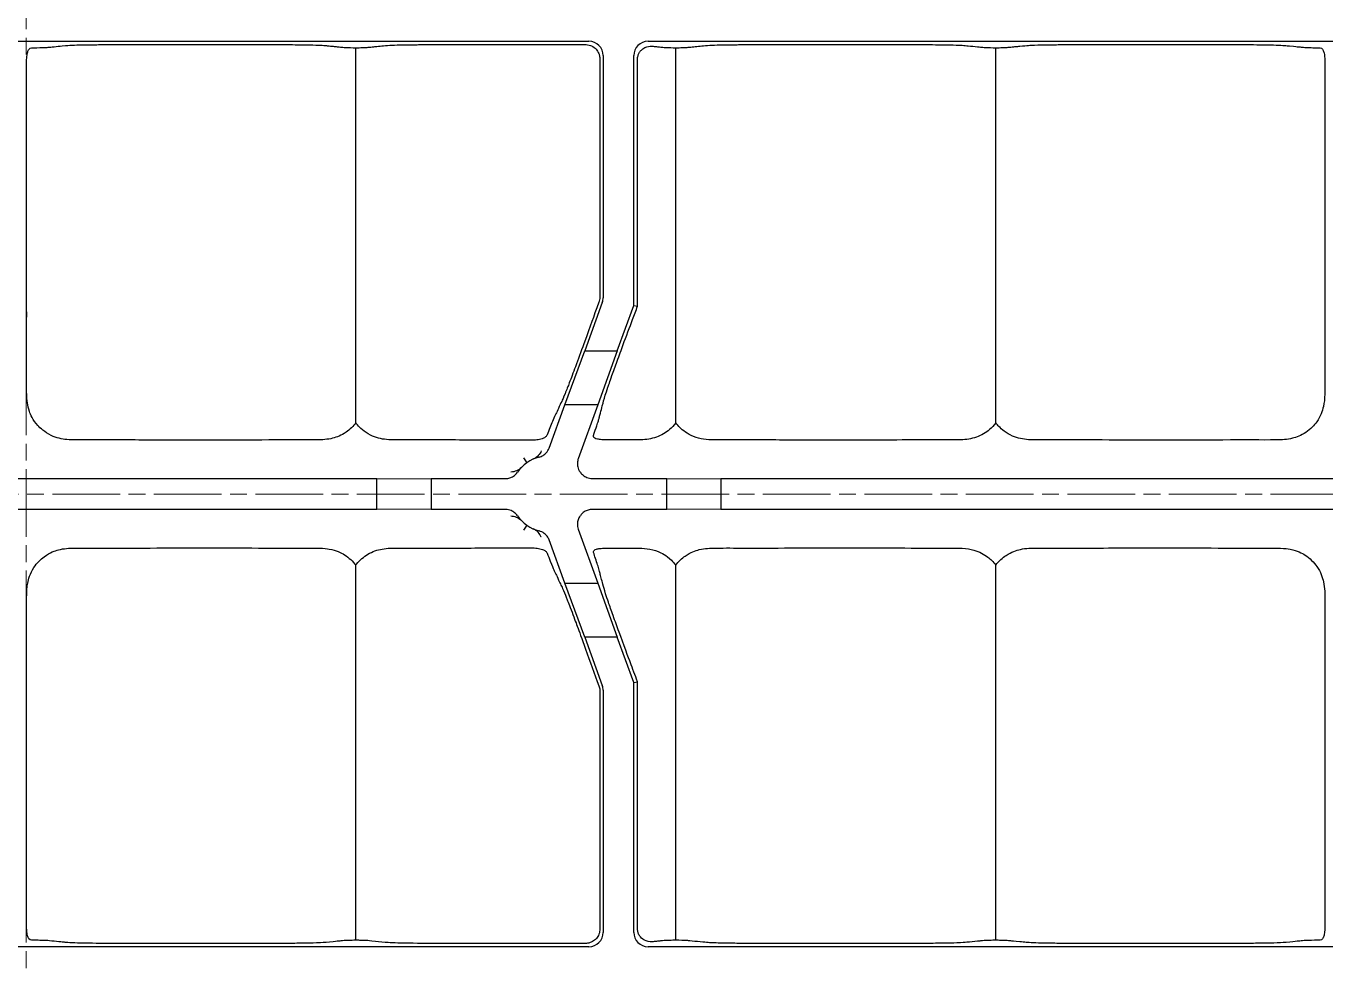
# Model space of a CAD drawing. Header units: millimetres. Extents: x 0 to 1486, y 0 to 1051.
# Drawn here: x 645.1 to 781.1, y 810.9 to 908.9 of the extents above; entities that cross this region are included whole.
import ezdxf

# ---------------------------------------------------------------- set-up
doc = ezdxf.new("R2010")
doc.units = ezdxf.units.MM
doc.header["$LTSCALE"] = 1.25
doc.linetypes.add('CHAIN', pattern=[0.3543, 0.2362, -0.0295, 0.0591, -0.0295])
doc.layers.add('Mittellinie(DIN)', color=7, linetype='CHAIN', lineweight=15, true_color=0x262659)
doc.layers.add('Sichtbare Kanten(DIN)', color=7, linetype='Continuous', lineweight=25, true_color=0x262659)

msp = doc.modelspace()

# ---------------------------------------------------------------- linework, layer by layer
at = {"layer": 'Mittellinie(DIN)', "ltscale": 23.990969}
for p, q in [((645.138, 727.893), (645.138, 991.925)), ((191.013, 859.864), (1099.263, 859.864))]:
    msp.add_line(p, q, dxfattribs=at)
at = {"layer": 'Sichtbare Kanten(DIN)'}
for p, q in [((586.238, 907.264), (704.039, 907.264)), ((710.238, 907.264), (785.039, 907.264)), ((705.538, 905.765), (705.538, 880.413)), ((708.738, 879.584), (708.738, 905.765)), ((705.448, 879.9), (703.615, 874.864)), ((707.02, 874.864), (708.738, 879.584)), ((708.738, 879.584), (709.136, 879.514)), ((701.525, 869.193), (703.615, 874.864)), ((703.615, 874.864), (707.02, 874.864)), ((707.02, 874.864), (704.982, 869.193)), ((699.88, 864.673), (701.525, 869.193)), ((704.982, 869.193), (701.525, 869.193)), ((704.982, 869.193), (702.933, 863.562)), ((697.199, 863.661), (697.564, 863.141)), ((681.858, 861.464), (608.418, 861.464)), ((681.858, 861.464), (687.529, 861.489)), ((681.858, 858.264), (681.858, 861.464)), ((687.529, 861.489), (695.331, 861.489)), ((687.529, 861.489), (687.529, 858.24)), ((704.385, 861.489), (712.187, 861.489)), ((712.187, 861.489), (717.858, 861.464)), ((712.187, 858.24), (712.187, 861.489)), ((785.039, 861.464), (717.858, 861.464)), ((717.858, 861.464), (717.858, 858.264)), ((608.418, 858.264), (681.858, 858.264)), ((687.529, 858.24), (681.858, 858.264)), ((695.331, 858.24), (687.529, 858.24)), ((712.187, 858.24), (704.385, 858.24)), ((717.858, 858.264), (712.187, 858.24)), ((717.858, 858.264), (785.039, 858.264)), ((697.564, 856.587), (697.199, 856.067)), ((702.933, 856.166), (704.982, 850.535)), ((701.525, 850.535), (699.88, 855.055)), ((703.615, 844.864), (701.525, 850.535)), ((701.525, 850.535), (704.982, 850.535)), ((704.982, 850.535), (707.02, 844.864)), ((703.615, 844.864), (705.448, 839.828)), ((707.02, 844.864), (703.615, 844.864)), ((708.738, 840.144), (707.02, 844.864)), ((705.538, 839.315), (705.538, 813.964)), ((708.738, 840.144), (709.136, 840.214)), ((708.738, 813.964), (708.738, 840.144)), ((704.039, 812.464), (586.238, 812.464)), ((785.039, 812.464), (710.238, 812.464))]:
    msp.add_line(p, q, dxfattribs=at)
for start, end in [(104.62211, 145.37789), (34.62211, 35.37789), (214.62211, 255.37789), (324.62211, 325.37789)]:
    msp.add_arc((699.858, 859.864), 4, start, end, dxfattribs=at)
for centre, major_axis, ratio, start_param, end_param in [((704.038, 905.764), (1.061, 1.061), 0.9994032, 5.4980856, 7.068285), ((710.239, 905.764), (-1.061, 1.061), 0.9994032, 5.4980856, 7.068285), ((704.038, 880.413), (1.478, -0.261), 0.9996922, 6.108705, 6.4576656), ((704.038, 839.315), (1.478, 0.261), 0.9996922, 6.108705, 6.4576656), ((704.038, 813.965), (1.061, -1.061), 0.9994032, 5.4980856, 7.068285), ((710.239, 813.965), (-1.061, -1.061), 0.9994032, 5.4980856, 7.068285)]:
    msp.add_ellipse(centre, major_axis=major_axis, ratio=ratio, start_param=start_param, end_param=end_param, dxfattribs=at)
for points, knots in [([(645.188, 905.067), (645.188, 905.157), (645.19, 905.246), (645.198, 905.454), (645.206, 905.571), (645.235, 905.86), (645.262, 906.019), (645.338, 906.271), (645.383, 906.367), (645.509, 906.519), (645.593, 906.562), (645.688, 906.567)], [0.00064742, 0.00064742, 0.00064742, 0.00064742, 0.02749775, 0.02749775, 0.06418445, 0.06418445, 0.12288092, 0.12288092, 0.17602605, 0.17602605, 0.24072433, 0.24072433, 0.24072433, 0.24072433]), ([(645.688, 906.567), (646.09, 906.587), (646.458, 906.591), (647.006, 906.606), (647.181, 906.612), (647.508, 906.634), (647.58, 906.645), (647.833, 906.67), (647.907, 906.675), (648.345, 906.719), (648.614, 906.747), (649.456, 906.828), (649.563, 906.838), (650.224, 906.866), (650.601, 906.879), (651.902, 906.903), (652.509, 906.907), (653.476, 906.913), (654.077, 906.914), (655.3, 906.914), (659.617, 906.914), (666.138, 906.914), (669.653, 906.914), (671.787, 906.914), (672.52, 906.913), (673.974, 906.901), (674.458, 906.893), (675.328, 906.874), (675.676, 906.862), (676.219, 906.836), (676.397, 906.821), (676.636, 906.798), (676.672, 906.794), (676.92, 906.77), (677.093, 906.753), (677.412, 906.721), (677.559, 906.707), (677.885, 906.674), (677.936, 906.671), (678.256, 906.64), (678.314, 906.627), (678.911, 906.599), (679.264, 906.595), (679.638, 906.584)], [0.0626324, 0.0626324, 0.0626324, 0.0626324, 0.4073374, 0.4073374, 0.5545317, 0.5545317, 0.7020737, 0.7020737, 0.7926787, 0.7926787, 0.9397627, 0.9397627, 1.2323013, 1.2323013, 1.3928037, 1.3928037, 1.5598557, 1.5598557, 1.8826834, 1.8826834, 2.214567, 2.214567, 2.4482275, 2.4482275, 2.5995405, 2.5995405, 2.7325961, 2.7325961, 2.9608828, 2.9608828, 3.2530665, 3.2530665, 3.3315367, 3.3315367, 3.5276015, 3.5276015, 3.6925793, 3.6925793, 3.9055659, 3.9055659, 4.3330025, 4.3330025, 4.7975721, 4.7975721, 4.7975721, 4.7975721]), ([(679.642, 867.305), (679.639, 867.526), (679.636, 867.712), (679.635, 868.11), (679.637, 868.319), (679.639, 868.711), (679.64, 868.909), (679.639, 869.373), (679.638, 869.64), (679.634, 870.565), (679.641, 871.324), (679.642, 872.709), (679.636, 873.067), (679.638, 874.059), (679.643, 874.395), (679.645, 875.415), (679.635, 875.826), (679.631, 877.02), (679.641, 877.435), (679.646, 878.76), (679.638, 879.239), (679.63, 880.764), (679.644, 881.29), (679.644, 883.107), (679.634, 883.703), (679.635, 886.655), (679.635, 888.681), (679.634, 891.91), (679.643, 895.288), (679.637, 900.543), (679.636, 902.288), (679.638, 906.584)], [0.558332, 0.558332, 0.558332, 0.558332, 0.8173257, 0.8173257, 1.0884666, 1.0884666, 1.3283956, 1.3283956, 1.6283241, 1.6283241, 2.3433881, 2.3433881, 2.8708559, 2.8708559, 3.2345515, 3.2345515, 3.7544708, 3.7544708, 4.3330223, 4.3330223, 4.9940506, 4.9940506, 6.1753114, 6.1753114, 7.1803544, 7.1803544, 9.3747774, 9.3747774, 10.6794363, 10.6794363, 11.9116629, 11.9116629, 11.9116629, 11.9116629]), ([(679.638, 906.584), (679.878, 906.591), (680.106, 906.595), (680.499, 906.606), (680.676, 906.611), (681.004, 906.633), (681.083, 906.645), (681.319, 906.668), (681.404, 906.675), (681.625, 906.697), (681.662, 906.702), (682.076, 906.742), (682.306, 906.765), (682.84, 906.817), (683.032, 906.837), (683.741, 906.866), (684.121, 906.879), (685.411, 906.903), (686.016, 906.907), (686.993, 906.913), (687.596, 906.914), (688.468, 906.914), (688.772, 906.914), (692.576, 906.914), (695.088, 906.914), (698.762, 906.914), (699.924, 906.914), (702.414, 906.914), (703.103, 906.914), (703.688, 906.914)], [0.03982383, 0.03982383, 0.03982383, 0.03982383, 0.17517507, 0.17517507, 0.2744155, 0.2744155, 0.37504095, 0.37504095, 0.44054894, 0.44054894, 0.48862337, 0.48862337, 0.55047325, 0.55047325, 0.62826064, 0.62826064, 0.66886596, 0.66886596, 0.71140368, 0.71140368, 0.79173045, 0.79173045, 0.82647101, 0.82647101, 0.89400738, 0.89400738, 0.92525992, 0.92525992, 0.96094446, 0.96094446, 0.96094446, 0.96094446]), ([(703.688, 906.914), (703.714, 906.914), (703.739, 906.913), (703.963, 906.902), (704.156, 906.853), (704.512, 906.684), (704.67, 906.566), (704.919, 906.294), (705.013, 906.146), (705.12, 905.888), (705.149, 905.788), (705.183, 905.604), (705.191, 905.522), (705.192, 905.433), (705.193, 905.426), (705.193, 905.419)], [0.25449177, 0.25449177, 0.25449177, 0.25449177, 0.26218143, 0.26218143, 0.32154962, 0.32154962, 0.38055586, 0.38055586, 0.43322175, 0.43322175, 0.46481555, 0.46481555, 0.48960841, 0.48960841, 0.49170005, 0.49170005, 0.49170005, 0.49170005]), ([(709.135, 905.368), (709.135, 905.368), (709.135, 905.368), (709.135, 905.409), (709.137, 905.45), (709.145, 905.551), (709.154, 905.609), (709.191, 905.782), (709.229, 905.885), (709.319, 906.072), (709.372, 906.153), (709.483, 906.295), (709.573, 906.392), (709.825, 906.575), (709.957, 906.636), (710.34, 906.744), (710.569, 906.755), (710.766, 906.736)], [0.97065599, 0.97065599, 0.97065599, 0.97065599, 0.97066142, 0.97066142, 1.0044326, 1.0044326, 1.05392557, 1.05392557, 1.15693666, 1.15693666, 1.27164123, 1.27164123, 1.39812883, 1.39812883, 1.5450838, 1.5450838, 1.75046258, 1.75046258, 1.75046258, 1.75046258]), ([(710.766, 906.736), (710.926, 906.72), (711.083, 906.704), (711.393, 906.673), (711.477, 906.667), (711.744, 906.64), (711.821, 906.626), (712.436, 906.599), (712.777, 906.595), (713.138, 906.584)], [0.3920367, 0.3920367, 0.3920367, 0.3920367, 0.5842157, 0.5842157, 0.7669755, 0.7669755, 1.0899755, 1.0899755, 1.4094643, 1.4094643, 1.4094643, 1.4094643]), ([(713.142, 867.305), (713.139, 867.526), (713.136, 867.712), (713.135, 868.11), (713.137, 868.319), (713.139, 868.711), (713.14, 868.909), (713.139, 869.373), (713.138, 869.64), (713.134, 870.565), (713.141, 871.324), (713.142, 872.709), (713.136, 873.067), (713.138, 874.059), (713.143, 874.395), (713.145, 875.415), (713.135, 875.826), (713.131, 877.02), (713.141, 877.435), (713.146, 878.76), (713.138, 879.239), (713.13, 880.764), (713.144, 881.29), (713.144, 883.107), (713.134, 883.703), (713.135, 886.655), (713.135, 888.681), (713.134, 891.91), (713.143, 895.288), (713.137, 900.543), (713.136, 902.288), (713.138, 906.584)], [0.558332, 0.558332, 0.558332, 0.558332, 0.8173257, 0.8173257, 1.0884666, 1.0884666, 1.3283956, 1.3283956, 1.6283241, 1.6283241, 2.3433881, 2.3433881, 2.8708559, 2.8708559, 3.2345515, 3.2345515, 3.7544708, 3.7544708, 4.3330223, 4.3330223, 4.9940506, 4.9940506, 6.1753114, 6.1753114, 7.1803544, 7.1803544, 9.3747774, 9.3747774, 10.679436, 10.679436, 11.9116639, 11.9116639, 11.9116639, 11.9116639]), ([(713.138, 906.584), (713.378, 906.591), (713.606, 906.595), (713.999, 906.606), (714.176, 906.611), (714.504, 906.633), (714.583, 906.645), (714.819, 906.668), (714.904, 906.675), (715.125, 906.697), (715.162, 906.702), (715.576, 906.742), (715.806, 906.765), (716.34, 906.817), (716.532, 906.837), (717.241, 906.866), (717.621, 906.879), (718.911, 906.903), (719.516, 906.907), (720.493, 906.913), (721.096, 906.914), (721.968, 906.914), (722.272, 906.914), (726.076, 906.914), (728.588, 906.914), (734.27, 906.914), (736.879, 906.914), (738.754, 906.914), (739.518, 906.913), (740.923, 906.901), (741.409, 906.894), (742.355, 906.874), (742.698, 906.861), (743.224, 906.835), (743.402, 906.82), (743.64, 906.797), (743.675, 906.794), (744.076, 906.755), (744.397, 906.723), (744.886, 906.674), (744.949, 906.669), (745.252, 906.64), (745.316, 906.626), (745.918, 906.599), (746.268, 906.595), (746.638, 906.584)], [0.0398238, 0.0398238, 0.0398238, 0.0398238, 0.1751751, 0.1751751, 0.2744155, 0.2744155, 0.3750409, 0.3750409, 0.4405489, 0.4405489, 0.4886234, 0.4886234, 0.5504732, 0.5504732, 0.6282606, 0.6282606, 0.668866, 0.668866, 0.7114037, 0.7114037, 0.7917305, 0.7917305, 0.8264711, 0.8264711, 0.8940075, 0.8940075, 0.9792449, 0.9792449, 1.2282408, 1.2282408, 1.4191947, 1.4191947, 1.7043575, 1.7043575, 2.0940793, 2.0940793, 2.1970379, 2.1970379, 2.6653268, 2.6653268, 2.9223731, 2.9223731, 3.4266917, 3.4266917, 3.9598664, 3.9598664, 3.9598664, 3.9598664]), ([(746.642, 867.305), (746.639, 867.526), (746.636, 867.712), (746.635, 868.11), (746.637, 868.319), (746.639, 868.711), (746.64, 868.909), (746.639, 869.373), (746.638, 869.64), (746.634, 870.565), (746.641, 871.324), (746.642, 872.709), (746.636, 873.067), (746.638, 874.059), (746.643, 874.395), (746.645, 875.415), (746.635, 875.826), (746.631, 877.02), (746.641, 877.435), (746.646, 878.76), (746.638, 879.239), (746.63, 880.764), (746.644, 881.29), (746.644, 883.107), (746.634, 883.703), (746.635, 886.655), (746.635, 888.681), (746.634, 891.91), (746.643, 895.288), (746.637, 900.543), (746.636, 902.288), (746.638, 906.584)], [0.558332, 0.558332, 0.558332, 0.558332, 0.8173257, 0.8173257, 1.0884666, 1.0884666, 1.3283956, 1.3283956, 1.6283241, 1.6283241, 2.3433881, 2.3433881, 2.8708559, 2.8708559, 3.2345515, 3.2345515, 3.7544708, 3.7544708, 4.3330223, 4.3330223, 4.9940506, 4.9940506, 6.1753114, 6.1753114, 7.1803545, 7.1803545, 9.3747774, 9.3747774, 10.6794358, 10.6794358, 11.9116644, 11.9116644, 11.9116644, 11.9116644]), ([(746.638, 906.584), (746.878, 906.591), (747.106, 906.595), (747.499, 906.606), (747.676, 906.611), (748.004, 906.633), (748.083, 906.645), (748.32, 906.669), (748.404, 906.675), (748.603, 906.695), (748.667, 906.702), (748.868, 906.722), (749.011, 906.736), (749.595, 906.794), (749.811, 906.816), (750.222, 906.844), (750.512, 906.86), (751.456, 906.886), (751.95, 906.895), (752.873, 906.906), (753.4, 906.911), (754.516, 906.914), (754.913, 906.914), (757.815, 906.914), (760.318, 906.914), (765.329, 906.914), (767.837, 906.914), (772.313, 906.914), (772.999, 906.915), (774.551, 906.9), (775.018, 906.892), (775.834, 906.873), (776.196, 906.861), (776.768, 906.833), (776.94, 906.817), (777.207, 906.791), (777.288, 906.783), (778.075, 906.707), (778.152, 906.696), (778.439, 906.669), (778.575, 906.658), (778.777, 906.635), (778.891, 906.622), (779.364, 906.602), (779.573, 906.598), (780.034, 906.587), (780.219, 906.583), (780.48, 906.572), (780.539, 906.569), (780.591, 906.567)], [0.0398237, 0.0398237, 0.0398237, 0.0398237, 0.175188, 0.175188, 0.2744243, 0.2744243, 0.3750397, 0.3750397, 0.4408675, 0.4408675, 0.4753798, 0.4753798, 0.5448398, 0.5448398, 0.7750621, 0.7750621, 0.946791, 0.946791, 1.0764591, 1.0764591, 1.1808218, 1.1808218, 1.2370619, 1.2370619, 1.5894386, 1.5894386, 1.9425613, 1.9425613, 2.2196134, 2.2196134, 2.386936, 2.386936, 2.6081769, 2.6081769, 2.8480879, 2.8480879, 2.952467, 2.952467, 3.8533478, 3.8533478, 4.5487916, 4.5487916, 5.1959345, 5.1959345, 5.6585395, 5.6585395, 6.022308, 6.022308, 6.1418604, 6.1418604, 6.1418604, 6.1418604]), ([(780.591, 906.567), (780.686, 906.562), (780.768, 906.519), (780.899, 906.356), (780.947, 906.246), (781.02, 905.971), (781.045, 905.813), (781.071, 905.538), (781.078, 905.433), (781.085, 905.241), (781.087, 905.154), (781.087, 905.067)], [0, 0, 0, 0, 0.06500886, 0.06500886, 0.12441594, 0.12441594, 0.18121744, 0.18121744, 0.21387284, 0.21387284, 0.23990703, 0.23990703, 0.23990703, 0.23990703]), ([(679.642, 867.305), (679.389, 866.972), (679.052, 866.625), (678.141, 866), (677.65, 865.811), (676.689, 865.568), (676.155, 865.531), (674.844, 865.515), (673.636, 865.537), (667.326, 865.505), (663.355, 865.48), (657.221, 865.512), (655.057, 865.534), (650.688, 865.517), (650.002, 865.507), (648.859, 865.611), (648.307, 865.726), (647.072, 866.318), (646.62, 866.75), (645.847, 867.619), (645.608, 868.17), (645.282, 869.108), (645.218, 869.708), (645.178, 870.832), (645.185, 871.542), (645.198, 878.546), (645.193, 881.312), (645.19, 885.74), (645.192, 887.406), (645.186, 894.403), (645.185, 899.735), (645.188, 905.067)], [11.3081587, 11.3081587, 11.3081587, 11.3081587, 12.9184655, 12.9184655, 14.7369691, 14.7369691, 16.9603039, 16.9603039, 19.3969671, 19.3969671, 23.5332356, 23.5332356, 25.7874241, 25.7874241, 28.0837197, 28.0837197, 30.260679, 30.260679, 32.8762806, 32.8762806, 37.8218745, 37.8218745, 46.3971234, 46.3971234, 53.8587278, 53.8587278, 62.3371806, 62.3371806, 67.4514113, 67.4514113, 83.8205496, 83.8205496, 83.8205496, 83.8205496]), ([(705.193, 905.419), (705.193, 905.387), (705.193, 905.354), (705.193, 904.638), (705.191, 904.269), (705.192, 901.574), (705.192, 901.459), (705.191, 898.884), (705.192, 897.687), (705.192, 893.813), (705.192, 891.135), (705.192, 887.208), (705.192, 885.359), (705.192, 883.101), (705.192, 882.424), (705.192, 881.519), (705.192, 880.904), (705.192, 880.474)], [0.1012312, 0.1012312, 0.1012312, 0.1012312, 0.1131749, 0.1131749, 0.3604128, 0.3604128, 0.6191686, 0.6191686, 0.8437608, 0.8437608, 1.346431, 1.346431, 1.5808654, 1.5808654, 1.8325104, 1.8325104, 2.3232967, 2.3232967, 2.3232967, 2.3232967]), ([(709.136, 879.514), (709.136, 879.771), (709.136, 880.015), (709.136, 884.684), (709.136, 889.1), (709.136, 896.09), (709.136, 897.377), (709.137, 900.629), (709.136, 901.005), (709.135, 902.944), (709.137, 903.219), (709.136, 904.494), (709.135, 904.938), (709.135, 905.368)], [0.0583546, 0.0583546, 0.0583546, 0.0583546, 0.1433585, 0.1433585, 1.6240434, 1.6240434, 2.4874936, 2.4874936, 2.7144051, 2.7144051, 3.3025298, 3.3025298, 3.799788, 3.799788, 3.799788, 3.799788]), ([(781.087, 905.067), (781.087, 901.971), (781.082, 898.875), (781.086, 891.383), (781.078, 886.987), (781.084, 881.384), (781.082, 881.043), (781.081, 877.632), (781.086, 874.999), (781.081, 870.58), (781.107, 869.818), (780.825, 868.547), (780.628, 867.988), (779.97, 867.058), (779.596, 866.648), (778.601, 865.98), (778.108, 865.797), (777.148, 865.562), (776.608, 865.529), (774.388, 865.507), (772.789, 865.531), (769.034, 865.508), (767.795, 865.495), (761.244, 865.484), (757.257, 865.541), (751.185, 865.517), (750.574, 865.512), (749.478, 865.59), (748.932, 865.693), (747.707, 866.227), (747.246, 866.636), (746.858, 867.041), (746.748, 867.167), (746.642, 867.305)], [0.05, 0.05, 0.05, 0.05, 0.9787627, 0.9787627, 2.2976877, 2.2976877, 2.6596339, 2.6596339, 3.8831263, 3.8831263, 4.7132989, 4.7132989, 5.2235306, 5.2235306, 5.5548255, 5.5548255, 5.8743977, 5.8743977, 6.271522, 6.271522, 7.2938428, 7.2938428, 8.6714552, 8.6714552, 10.8127951, 10.8127951, 11.9331597, 11.9331597, 13.2355485, 13.2355485, 14.8728093, 14.8728093, 15.5186225, 15.5186225, 15.5186225, 15.5186225]), ([(705.101, 879.961), (704.439, 878.139), (704.302, 877.766), (703.194, 874.718), (702.92, 873.966), (702.4, 872.562), (702.179, 871.977), (701.873, 871.178), (701.71, 870.76), (701.383, 869.959), (701.278, 869.724), (701.098, 869.337), (700.992, 869.125), (700.755, 868.61), (700.666, 868.408), (700.461, 867.981), (700.473, 868.061), (700.076, 867.083), (699.855, 866.514), (699.669, 866.061)], [0.0737865, 0.0737865, 0.0737865, 0.0737865, 0.7661281, 0.7661281, 1.0468647, 1.0468647, 1.2716665, 1.2716665, 1.4180571, 1.4180571, 1.5669443, 1.5669443, 1.7718365, 1.7718365, 1.905798, 1.905798, 2.1520031, 2.1520031, 2.3141968, 2.3141968, 2.3141968, 2.3141968]), ([(705.192, 880.474), (705.192, 880.425), (705.189, 880.376), (705.175, 880.234), (705.158, 880.142), (705.123, 880.022), (705.112, 879.991), (705.101, 879.961)], [0.00892198, 0.00892198, 0.00892198, 0.00892198, 0.023637038, 0.023637038, 0.051616399, 0.051616399, 0.061310936, 0.061310936, 0.061310936, 0.061310936]), ([(704.541, 866.012), (704.553, 866.05), (704.565, 866.09), (704.662, 866.393), (704.764, 866.693), (704.935, 867.206), (704.994, 867.383), (705.083, 867.663), (705.111, 867.762), (705.172, 867.995), (705.152, 867.957), (705.339, 868.651), (705.38, 868.807), (705.551, 869.477), (705.62, 869.744), (705.832, 870.423), (705.92, 870.695), (706.1, 871.228), (706.234, 871.618), (706.63, 872.739), (706.812, 873.246), (707.219, 874.367), (707.44, 874.967), (707.926, 876.281), (708.34, 877.393), (708.802, 878.629), (708.975, 879.088), (709.136, 879.514)], [0.0684274, 0.0684274, 0.0684274, 0.0684274, 0.0934552, 0.0934552, 0.2470366, 0.2470366, 0.335844, 0.335844, 0.4293344, 0.4293344, 0.608752, 0.608752, 0.7607565, 0.7607565, 0.9697005, 0.9697005, 1.0702921, 1.0702921, 1.1261441, 1.1261441, 1.1673015, 1.1673015, 1.2167946, 1.2167946, 1.2871954, 1.2871954, 1.3356362, 1.3356362, 1.3356362, 1.3356362]), ([(697.865, 865.49), (696.365, 865.488), (694.694, 865.491), (690.758, 865.511), (688.6, 865.534), (684.175, 865.517), (683.469, 865.505), (682.318, 865.619), (681.764, 865.738), (680.507, 866.361), (680.061, 866.811), (679.754, 867.164), (679.696, 867.235), (679.642, 867.305)], [0.3673651, 0.3673651, 0.3673651, 0.3673651, 0.5760059, 0.5760059, 0.8293633, 0.8293633, 1.0953619, 1.0953619, 1.3308534, 1.3308534, 1.6189011, 1.6189011, 1.6913428, 1.6913428, 1.6913428, 1.6913428]), ([(713.142, 867.305), (712.937, 867.035), (712.709, 866.799), (712.109, 866.289), (711.664, 866.013), (710.57, 865.631), (710.049, 865.561), (708.828, 865.506), (708.03, 865.529), (705.96, 865.528)], [3.757973, 3.757973, 3.757973, 3.757973, 4.4187997, 4.4187997, 5.4511455, 5.4511455, 6.4420762, 6.4420762, 7.5789419, 7.5789419, 7.5789419, 7.5789419]), ([(746.642, 867.305), (746.437, 867.035), (746.209, 866.799), (745.609, 866.289), (745.164, 866.013), (744.07, 865.631), (743.549, 865.561), (742.441, 865.511), (741.863, 865.526), (736.151, 865.53), (734.69, 865.48), (724.924, 865.499), (723.437, 865.527), (719.628, 865.529), (717.884, 865.511), (716.392, 865.538), (715.7, 865.601), (714.349, 866.146), (713.878, 866.519), (713.42, 866.971), (713.279, 867.127), (713.142, 867.305)], [3.757973, 3.757973, 3.757973, 3.757973, 4.4187997, 4.4187997, 5.4511455, 5.4511455, 6.4420762, 6.4420762, 7.3820127, 7.3820127, 9.093536, 9.093536, 10.2771628, 10.2771628, 11.2205829, 11.2205829, 12.1741931, 12.1741931, 13.0543341, 13.0543341, 13.427499, 13.427499, 13.427499, 13.427499]), ([(699.669, 866.061), (699.651, 866.018), (699.628, 865.977), (699.546, 865.869), (699.475, 865.807), (699.252, 865.674), (699.078, 865.615), (698.697, 865.539), (698.503, 865.517), (698.156, 865.495), (698.01, 865.49), (697.865, 865.49)], [0.00331214, 0.00331214, 0.00331214, 0.00331214, 0.03039975, 0.03039975, 0.08008167, 0.08008167, 0.15577179, 0.15577179, 0.21982856, 0.21982856, 0.26376541, 0.26376541, 0.26376541, 0.26376541]), ([(705.96, 865.528), (705.768, 865.528), (705.576, 865.534), (705.224, 865.562), (705.065, 865.582), (704.821, 865.638), (704.73, 865.67), (704.589, 865.754), (704.545, 865.807), (704.525, 865.896), (704.524, 865.923), (704.53, 865.971), (704.534, 865.992), (704.541, 866.012)], [0.25790577, 0.25790577, 0.25790577, 0.25790577, 0.31577478, 0.31577478, 0.37131342, 0.37131342, 0.41646125, 0.41646125, 0.46582424, 0.46582424, 0.48599042, 0.48599042, 0.49977688, 0.49977688, 0.49977688, 0.49977688]), ([(699.06, 864.389), (699.059, 864.387), (699.059, 864.385), (698.988, 864.207), (698.885, 864.04), (698.627, 863.759), (698.474, 863.638), (698.272, 863.537), (698.25, 863.527), (698.228, 863.517)], [-0.16256036, -0.16256036, -0.16256036, -0.16256036, -0.16178102, -0.16178102, -0.0823923, -0.0823923, -0.00871104, -0.00871104, 0, 0, 0, 0]), ([(698.848, 863.735), (698.988, 863.771), (699.122, 863.828), (699.37, 863.977), (699.482, 864.07), (699.711, 864.321), (699.813, 864.49), (699.88, 864.673)], [-0.14538999, -0.14538999, -0.14538999, -0.14538999, -0.1019951, -0.1019951, -0.05859647, -0.05859647, 0, 0, 0, 0]), ([(702.933, 863.562), (702.883, 863.426), (702.854, 863.284), (702.836, 862.995), (702.848, 862.851), (702.925, 862.519), (703.006, 862.339), (703.119, 862.18)], [-0.14539142, -0.14539142, -0.14539142, -0.14539142, -0.10202095, -0.10202095, -0.0586532, -0.0586532, 0, 0, 0, 0]), ([(695.331, 861.489), (695.476, 861.489), (695.62, 861.509), (695.897, 861.592), (696.029, 861.653), (696.314, 861.838), (696.455, 861.976), (696.566, 862.137)], [-0.14539142, -0.14539142, -0.14539142, -0.14539142, -0.10202187, -0.10202187, -0.0586527, -0.0586527, 0, 0, 0, 0]), ([(696.983, 862.645), (696.833, 862.49), (696.66, 862.375), (696.289, 862.211), (696.086, 862.167), (695.883, 862.162), (695.881, 862.162), (695.879, 862.162)], [-0.16257598, -0.16257598, -0.16257598, -0.16257598, -0.08436682, -0.08436682, 0, 0, 0.00078299, 0.00078299, 0.00078299, 0.00078299]), ([(703.15, 862.137), (703.232, 862.018), (703.331, 861.911), (703.556, 861.73), (703.681, 861.656), (703.996, 861.527), (704.189, 861.489), (704.385, 861.489)], [-0.14538998, -0.14538998, -0.14538998, -0.14538998, -0.10199474, -0.10199474, -0.05859454, -0.05859454, 0, 0, 0, 0]), ([(696.566, 857.591), (696.484, 857.71), (696.385, 857.817), (696.16, 857.998), (696.035, 858.072), (695.72, 858.202), (695.527, 858.24), (695.331, 858.24)], [-0.14538999, -0.14538999, -0.14538999, -0.14538999, -0.1019951, -0.1019951, -0.05859647, -0.05859647, 0, 0, 0, 0]), ([(704.385, 858.24), (704.24, 858.24), (704.096, 858.219), (703.819, 858.136), (703.687, 858.076), (703.402, 857.89), (703.261, 857.752), (703.15, 857.591)], [-0.14539142, -0.14539142, -0.14539142, -0.14539142, -0.10202095, -0.10202095, -0.0586532, -0.0586532, 0, 0, 0, 0]), ([(695.879, 857.567), (695.881, 857.567), (695.883, 857.567), (696.071, 857.561), (696.259, 857.523), (696.607, 857.382), (696.77, 857.283), (696.938, 857.128), (696.961, 857.106), (696.983, 857.083)], [-0.16262501, -0.16262501, -0.16262501, -0.16262501, -0.16184572, -0.16184572, -0.08394311, -0.08394311, -0.01145785, -0.01145785, 0, 0, 0, 0]), ([(703.119, 857.548), (703.036, 857.43), (702.969, 857.301), (702.876, 857.027), (702.849, 856.884), (702.836, 856.544), (702.866, 856.35), (702.933, 856.166)], [-0.14538998, -0.14538998, -0.14538998, -0.14538998, -0.10199474, -0.10199474, -0.05859454, -0.05859454, 0, 0, 0, 0]), ([(699.06, 855.339), (699.059, 855.341), (699.059, 855.343), (698.984, 855.532), (698.873, 855.707), (698.593, 856), (698.425, 856.123), (698.228, 856.211)], [-0.00078331, -0.00078331, -0.00078331, -0.00078331, 0, 0, 0.08432848, 0.08432848, 0.16257565, 0.16257565, 0.16257565, 0.16257565]), ([(699.88, 855.055), (699.83, 855.191), (699.762, 855.319), (699.589, 855.551), (699.487, 855.654), (699.215, 855.858), (699.037, 855.944), (698.848, 855.994)], [-0.14539142, -0.14539142, -0.14539142, -0.14539142, -0.10202187, -0.10202187, -0.0586527, -0.0586527, 0, 0, 0, 0]), ([(645.189, 814.661), (645.188, 818.258), (645.191, 821.855), (645.192, 826.583), (645.191, 828.313), (645.189, 831.412), (645.192, 833.634), (645.19, 837.421), (645.192, 837.768), (645.191, 840.765), (645.191, 842.502), (645.19, 849.385), (645.159, 849.752), (645.382, 850.942), (645.544, 851.542), (646.274, 852.652), (646.658, 853.023), (647.635, 853.748), (648.188, 853.929), (649.081, 854.168), (649.631, 854.197), (651.131, 854.219), (654.057, 854.192), (660.481, 854.219), (664.27, 854.241), (669.906, 854.206), (671.752, 854.199), (675.766, 854.212), (676.346, 854.194), (677.604, 853.971), (678.112, 853.72), (678.942, 853.198), (679.341, 852.802), (679.634, 852.419)], [0.05, 0.05, 0.05, 0.05, 1.1290638, 1.1290638, 1.4683666, 1.4683666, 2.3270285, 2.3270285, 2.9321301, 2.9321301, 3.7662351, 3.7662351, 6.2379171, 6.2379171, 7.5195936, 7.5195936, 8.5115083, 8.5115083, 10.1161367, 10.1161367, 12.9523524, 12.9523524, 17.9680901, 17.9680901, 25.1826608, 25.1826608, 28.6970515, 28.6970515, 32.8252747, 32.8252747, 38.5121006, 38.5121006, 46.7867847, 46.7867847, 46.7867847, 46.7867847]), ([(679.634, 852.419), (679.661, 852.453), (679.687, 852.487), (680.07, 852.959), (680.489, 853.302), (681.407, 853.849), (681.907, 854.013), (682.944, 854.201), (683.477, 854.208), (685.372, 854.21), (687.56, 854.2), (691.776, 854.202), (692.903, 854.228), (697.015, 854.231), (697.452, 854.231), (697.868, 854.23)], [4.2121991, 4.2121991, 4.2121991, 4.2121991, 4.2388873, 4.2388873, 4.6071969, 4.6071969, 5.0479873, 5.0479873, 5.5334074, 5.5334074, 6.2039099, 6.2039099, 7.2064835, 7.2064835, 7.3319133, 7.3319133, 7.3319133, 7.3319133]), ([(697.868, 854.23), (697.905, 854.23), (697.941, 854.23), (698.207, 854.226), (698.431, 854.212), (698.841, 854.159), (699.024, 854.121), (699.319, 854.018), (699.433, 853.956), (699.557, 853.846), (699.589, 853.809), (699.635, 853.741), (699.651, 853.711), (699.664, 853.68)], [0.24462446, 0.24462446, 0.24462446, 0.24462446, 0.25563535, 0.25563535, 0.32438478, 0.32438478, 0.39236437, 0.39236437, 0.45450489, 0.45450489, 0.4822511, 0.4822511, 0.50246088, 0.50246088, 0.50246088, 0.50246088]), ([(704.536, 853.729), (704.524, 853.766), (704.519, 853.801), (704.524, 853.9), (704.556, 853.954), (704.672, 854.039), (704.746, 854.07), (704.941, 854.125), (705.065, 854.146), (705.364, 854.181), (705.543, 854.192), (705.804, 854.2), (705.882, 854.201), (705.96, 854.201)], [0.00326482, 0.00326482, 0.00326482, 0.00326482, 0.02771856, 0.02771856, 0.07640309, 0.07640309, 0.11806338, 0.11806338, 0.1650352, 0.1650352, 0.220776, 0.220776, 0.24415517, 0.24415517, 0.24415517, 0.24415517]), ([(705.96, 854.201), (707.321, 854.204), (708.432, 854.213), (709.784, 854.194), (710.535, 854.142), (711.628, 853.708), (712.148, 853.451), (712.834, 852.779), (712.987, 852.612), (713.134, 852.419)], [0.1225153, 0.1225153, 0.1225153, 0.1225153, 0.5663349, 0.5663349, 1.1415719, 1.1415719, 1.4059218, 1.4059218, 1.4779813, 1.4779813, 1.4779813, 1.4779813]), ([(713.134, 852.419), (713.441, 852.82), (713.789, 853.132), (714.687, 853.763), (715.218, 853.945), (716.178, 854.18), (716.733, 854.202), (717.811, 854.211), (718.994, 854.212), (723.399, 854.197), (726.937, 854.23), (734.011, 854.232), (737.546, 854.201), (742.883, 854.209), (743.601, 854.199), (744.939, 853.828), (745.416, 853.563), (746.074, 853.047), (746.366, 852.769), (746.634, 852.419)], [1.9918226, 1.9918226, 1.9918226, 1.9918226, 2.4912619, 2.4912619, 3.3383955, 3.3383955, 4.5998725, 4.5998725, 5.7119798, 5.7119798, 10.2530881, 10.2530881, 14.7897869, 14.7897869, 17.1016745, 17.1016745, 19.0413129, 19.0413129, 20.3331885, 20.3331885, 20.3331885, 20.3331885]), ([(746.634, 852.419), (746.972, 852.86), (747.361, 853.196), (748.275, 853.8), (748.795, 853.973), (749.802, 854.193), (750.361, 854.205), (752.091, 854.212), (755.034, 854.196), (758.195, 854.206), (759.445, 854.224), (766.542, 854.236), (770.393, 854.195), (776.361, 854.211), (776.928, 854.186), (778.195, 853.943), (778.702, 853.669), (779.514, 853.141), (779.938, 852.707), (780.642, 851.701), (780.839, 851.144), (781.081, 850.027), (781.09, 849.396), (781.073, 845.379), (781.079, 842.14), (781.088, 834.643), (781.09, 832.813), (781.084, 824.624), (781.088, 820.719), (781.087, 814.661)], [2.8113064, 2.8113064, 2.8113064, 2.8113064, 3.7203897, 3.7203897, 5.0632052, 5.0632052, 6.8925647, 6.8925647, 10.1275197, 10.1275197, 12.363162, 12.363162, 15.016815, 15.016815, 16.4741635, 16.4741635, 18.5980454, 18.5980454, 22.1846331, 22.1846331, 26.7430917, 26.7430917, 32.6392799, 32.6392799, 57.1941803, 57.1941803, 89.4800531, 89.4800531, 92.6224453, 92.6224453, 92.6224453, 92.6224453]), ([(699.664, 853.68), (699.779, 853.402), (699.901, 853.092), (700.181, 852.384), (700.29, 852.108), (700.446, 851.761), (700.484, 851.693), (700.609, 851.445), (700.679, 851.286), (701.045, 850.482), (701.119, 850.359), (701.407, 849.71), (701.537, 849.398), (701.778, 848.793), (701.93, 848.405), (702.444, 847.05), (702.675, 846.424), (703.043, 845.424), (703.265, 844.815), (704.168, 842.331), (704.636, 841.049), (705.101, 839.767)], [0.0757938, 0.0757938, 0.0757938, 0.0757938, 0.2828936, 0.2828936, 0.6435237, 0.6435237, 0.9188556, 0.9188556, 1.3700428, 1.3700428, 2.4840224, 2.4840224, 3.1763403, 3.1763403, 3.4654497, 3.4654497, 3.7608266, 3.7608266, 4.2040717, 4.2040717, 4.6769106, 4.6769106, 4.6769106, 4.6769106]), ([(709.136, 840.214), (708.882, 840.886), (708.621, 841.583), (708.244, 842.594), (707.64, 844.215), (706.993, 845.981), (706.789, 846.543), (706.394, 847.652), (706.227, 848.132), (705.991, 848.822), (705.886, 849.135), (705.662, 849.843), (705.588, 850.116), (705.454, 850.629), (705.387, 850.893), (705.288, 851.276), (705.251, 851.405), (705.124, 851.893), (705.148, 851.865), (704.953, 852.472), (704.876, 852.703), (704.717, 853.177), (704.641, 853.402), (704.565, 853.637), (704.55, 853.685), (704.536, 853.729)], [0.079329, 0.079329, 0.079329, 0.079329, 0.3309542, 0.3309542, 0.4884441, 0.4884441, 0.5628397, 0.5628397, 0.6285015, 0.6285015, 0.6777582, 0.6777582, 0.7470108, 0.7470108, 0.7966274, 0.7966274, 0.859273, 0.859273, 1.003646, 1.003646, 1.0618233, 1.0618233, 1.1222505, 1.1222505, 1.1392779, 1.1392779, 1.1392779, 1.1392779]), ([(679.639, 813.144), (679.633, 818.148), (679.634, 820.313), (679.652, 826.447), (679.627, 829.289), (679.646, 832.885), (679.647, 833.3), (679.643, 834.407), (679.637, 834.909), (679.63, 836.346), (679.636, 836.872), (679.648, 838.644), (679.641, 839.144), (679.633, 840.401), (679.635, 840.825), (679.641, 842.025), (679.643, 842.494), (679.632, 844.735), (679.638, 845.097), (679.641, 848.26), (679.639, 848.619), (679.633, 849.644), (679.633, 849.963), (679.635, 850.48), (679.637, 850.685), (679.639, 851.087), (679.64, 851.281), (679.638, 851.802), (679.633, 852.03), (679.633, 852.279), (679.634, 852.349), (679.634, 852.419)], [0.3098418, 0.3098418, 0.3098418, 0.3098418, 2.1336015, 2.1336015, 3.8550499, 3.8550499, 4.1207526, 4.1207526, 4.4749258, 4.4749258, 5.0571767, 5.0571767, 5.902959, 5.902959, 6.8580928, 6.8580928, 7.8735059, 7.8735059, 10.7585324, 10.7585324, 15.6438473, 15.6438473, 18.3473642, 18.3473642, 20.2219792, 20.2219792, 22.182902, 22.182902, 26.052734, 26.052734, 27.480288, 27.480288, 27.480288, 27.480288]), ([(713.139, 813.144), (713.138, 813.948), (713.137, 814.714), (713.133, 817.817), (713.132, 818.62), (713.138, 822.738), (713.15, 824.322), (713.142, 828.061), (713.127, 828.994), (713.137, 831.611), (713.146, 832.378), (713.146, 834.143), (713.138, 834.759), (713.13, 836.193), (713.134, 836.664), (713.145, 838.156), (713.143, 838.959), (713.129, 840.804), (713.147, 841.562), (713.136, 843.996), (713.139, 844.958), (713.139, 846.18), (713.139, 846.498), (713.145, 848.096), (713.136, 848.873), (713.133, 849.894), (713.133, 850.184), (713.137, 850.7), (713.139, 850.919), (713.14, 851.364), (713.139, 851.577), (713.134, 851.965), (713.133, 852.124), (713.133, 852.316), (713.134, 852.367), (713.134, 852.419)], [14.7755361, 14.7755361, 14.7755361, 14.7755361, 15.0528758, 15.0528758, 15.945519, 15.945519, 17.3585649, 17.3585649, 18.7638767, 18.7638767, 19.5995674, 19.5995674, 20.2954508, 20.2954508, 21.3693162, 21.3693162, 22.6744859, 22.6744859, 25.7116529, 25.7116529, 27.6924809, 27.6924809, 28.2315239, 28.2315239, 30.4464052, 30.4464052, 31.3820288, 31.3820288, 32.1219217, 32.1219217, 32.9939243, 32.9939243, 33.9440369, 33.9440369, 34.2595912, 34.2595912, 34.2595912, 34.2595912]), ([(746.639, 813.144), (746.638, 813.948), (746.637, 814.714), (746.633, 817.817), (746.632, 818.62), (746.638, 822.738), (746.65, 824.322), (746.642, 828.051), (746.627, 828.986), (746.637, 831.836), (746.656, 832.427), (746.635, 835.42), (746.632, 836.441), (746.647, 838.401), (746.642, 839.047), (746.629, 840.808), (746.647, 841.529), (746.636, 844.009), (746.639, 844.961), (746.639, 846.176), (746.639, 846.493), (746.645, 848.091), (746.636, 848.866), (746.633, 849.887), (746.633, 850.178), (746.637, 850.695), (746.639, 850.914), (746.64, 851.359), (746.639, 851.572), (746.634, 851.961), (746.633, 852.12), (746.633, 852.314), (746.634, 852.366), (746.634, 852.419)], [14.7755361, 14.7755361, 14.7755361, 14.7755361, 15.0528757, 15.0528757, 15.9455203, 15.9455203, 17.3586688, 17.3586688, 18.7559372, 18.7559372, 19.811503, 19.811503, 20.3584561, 20.3584561, 20.8604834, 20.8604834, 22.0737507, 22.0737507, 22.8295547, 22.8295547, 23.0380308, 23.0380308, 23.8944278, 23.8944278, 24.2581115, 24.2581115, 24.544562, 24.544562, 24.880962, 24.880962, 25.2474473, 25.2474473, 25.3716049, 25.3716049, 25.3716049, 25.3716049]), ([(705.101, 839.767), (705.126, 839.7), (705.146, 839.63), (705.175, 839.491), (705.184, 839.421), (705.191, 839.319), (705.192, 839.287), (705.192, 839.254)], [0.022419721, 0.022419721, 0.022419721, 0.022419721, 0.044106121, 0.044106121, 0.065161144, 0.065161144, 0.074816607, 0.074816607, 0.074816607, 0.074816607]), ([(705.192, 839.254), (705.191, 836.223), (705.192, 833.192), (705.192, 827.324), (705.192, 824.487), (705.191, 820.275), (705.192, 818.899), (705.191, 816.844), (705.192, 816.164), (705.193, 815.061), (705.193, 814.775), (705.192, 814.417), (705.192, 814.363), (705.192, 814.31)], [0.0561099, 0.0561099, 0.0561099, 0.0561099, 0.9655255, 0.9655255, 1.8164853, 1.8164853, 2.2291736, 2.2291736, 2.4331179, 2.4331179, 2.5603308, 2.5603308, 2.5828508, 2.5828508, 2.5828508, 2.5828508]), ([(709.135, 814.36), (709.135, 814.438), (709.134, 814.518), (709.134, 814.992), (709.135, 815.379), (709.138, 816.85), (709.136, 817.052), (709.136, 818.864), (709.136, 819.338), (709.137, 820.409), (709.136, 820.923), (709.136, 822.43), (709.136, 822.847), (709.136, 824.422), (709.136, 824.968), (709.136, 826.389), (709.136, 826.979), (709.136, 829.766), (709.136, 831.918), (709.136, 836.884), (709.136, 838.894), (709.136, 840.214)], [0.1048819, 0.1048819, 0.1048819, 0.1048819, 0.1321713, 0.1321713, 0.2563596, 0.2563596, 0.6081652, 0.6081652, 0.7460306, 0.7460306, 0.8752836, 0.8752836, 1.1136717, 1.1136717, 1.2830361, 1.2830361, 1.4005908, 1.4005908, 1.7983927, 1.7983927, 2.3187669, 2.3187669, 2.3187669, 2.3187669]), ([(645.69, 813.162), (645.592, 813.166), (645.507, 813.209), (645.374, 813.371), (645.325, 813.48), (645.253, 813.753), (645.23, 813.909), (645.204, 814.182), (645.198, 814.286), (645.19, 814.482), (645.189, 814.571), (645.189, 814.661)], [0, 0, 0, 0, 0.0651917, 0.0651917, 0.12442957, 0.12442957, 0.18083421, 0.18083421, 0.21351997, 0.21351997, 0.24049526, 0.24049526, 0.24049526, 0.24049526]), ([(781.087, 814.661), (781.087, 814.57), (781.085, 814.479), (781.076, 814.269), (781.068, 814.152), (781.038, 813.864), (781.01, 813.705), (780.934, 813.452), (780.888, 813.357), (780.765, 813.208), (780.684, 813.166), (780.591, 813.162)], [0.0002928, 0.0002928, 0.0002928, 0.0002928, 0.02769463, 0.02769463, 0.06435264, 0.06435264, 0.12317309, 0.12317309, 0.17660736, 0.17660736, 0.24022901, 0.24022901, 0.24022901, 0.24022901]), ([(679.639, 813.144), (679.384, 813.137), (679.138, 813.133), (678.764, 813.122), (678.576, 813.115), (678.263, 813.095), (678.213, 813.085), (678.024, 813.065), (677.944, 813.058), (677.643, 813.03), (677.49, 813.013), (676.324, 812.902), (676.174, 812.886), (675.081, 812.848), (674.567, 812.838), (673.793, 812.826), (673.248, 812.819), (672.026, 812.814), (671.537, 812.814), (670.143, 812.814), (669.783, 812.814), (667.967, 812.814), (666.512, 812.814), (663.968, 812.813), (662.593, 812.813), (659.371, 812.814), (658.07, 812.813), (653.755, 812.814), (653.337, 812.813), (651.898, 812.826), (651.433, 812.834), (650.74, 812.848), (650.317, 812.858), (649.58, 812.892), (649.386, 812.908), (649.146, 812.931), (648.949, 812.95), (648.468, 812.997), (648.154, 813.028), (647.4, 813.099), (647.393, 813.109), (646.898, 813.126), (646.734, 813.129), (646.352, 813.138), (646.141, 813.143), (645.829, 813.155), (645.756, 813.158), (645.69, 813.162)], [0.1932774, 0.1932774, 0.1932774, 0.1932774, 0.4199603, 0.4199603, 0.5341176, 0.5341176, 0.648926, 0.648926, 0.7134374, 0.7134374, 0.9026281, 0.9026281, 1.0901915, 1.0901915, 1.2230774, 1.2230774, 1.3480541, 1.3480541, 1.4248021, 1.4248021, 1.4515978, 1.4515978, 1.5597214, 1.5597214, 1.6406995, 1.6406995, 1.6955237, 1.6955237, 1.8225922, 1.8225922, 1.9104403, 1.9104403, 2.0299575, 2.0299575, 2.1495765, 2.1495765, 2.1955852, 2.1955852, 2.2823072, 2.2823072, 2.3977703, 2.3977703, 2.4384346, 2.4384346, 2.491915, 2.491915, 2.5108518, 2.5108518, 2.5108518, 2.5108518]), ([(703.689, 812.814), (703.584, 812.814), (703.467, 812.814), (700.834, 812.813), (698.336, 812.813), (693.343, 812.813), (690.846, 812.813), (687.65, 812.814), (686.858, 812.814), (685.493, 812.825), (685.026, 812.832), (684.252, 812.847), (683.834, 812.858), (683.103, 812.89), (682.905, 812.907), (682.26, 812.968), (681.815, 813.012), (680.892, 813.099), (680.891, 813.109), (680.408, 813.125), (680.248, 813.129), (679.936, 813.136), (679.789, 813.14), (679.639, 813.144)], [0.0908444, 0.0908444, 0.0908444, 0.0908444, 0.1196018, 0.1196018, 0.649167, 0.649167, 1.1785044, 1.1785044, 1.327064, 1.327064, 1.4419826, 1.4419826, 1.6027524, 1.6027524, 1.772029, 1.772029, 2.2423089, 2.2423089, 2.685276, 2.685276, 2.8407537, 2.8407537, 2.9849444, 2.9849444, 2.9849444, 2.9849444]), ([(705.192, 814.31), (705.192, 814.232), (705.185, 814.153), (705.156, 813.969), (705.127, 813.865), (705.025, 813.606), (704.936, 813.46), (704.711, 813.2), (704.574, 813.089), (704.261, 812.915), (704.085, 812.855), (703.832, 812.819), (703.76, 812.814), (703.689, 812.814)], [0.41586762, 0.41586762, 0.41586762, 0.41586762, 0.43949268, 0.43949268, 0.47204192, 0.47204192, 0.52312592, 0.52312592, 0.57564197, 0.57564197, 0.63084983, 0.63084983, 0.6523668, 0.6523668, 0.6523668, 0.6523668]), ([(710.766, 812.992), (710.733, 812.989), (710.7, 812.987), (710.359, 812.971), (710.083, 813.038), (709.782, 813.187), (709.618, 813.266), (709.361, 813.59), (709.296, 813.695), (709.205, 813.909), (709.174, 814.012), (709.146, 814.174), (709.14, 814.229), (709.135, 814.313), (709.135, 814.336), (709.135, 814.36)], [0.85009899, 0.85009899, 0.85009899, 0.85009899, 0.86829819, 0.86829819, 1.03862694, 1.03862694, 1.11725687, 1.11725687, 1.14735592, 1.14735592, 1.17063335, 1.17063335, 1.18150984, 1.18150984, 1.18558268, 1.18558268, 1.18558268, 1.18558268]), ([(713.139, 813.144), (712.921, 813.138), (712.71, 813.134), (712.336, 813.124), (712.11, 813.117), (711.767, 813.095), (711.712, 813.085), (711.506, 813.063), (711.447, 813.06), (711.074, 813.022), (710.919, 813.007), (710.766, 812.992)], [0.0416381, 0.0416381, 0.0416381, 0.0416381, 0.16411584, 0.16411584, 0.25167281, 0.25167281, 0.32930721, 0.32930721, 0.39603004, 0.39603004, 0.43943836, 0.43943836, 0.43943836, 0.43943836]), ([(746.639, 813.144), (746.421, 813.138), (746.21, 813.134), (745.836, 813.124), (745.61, 813.117), (745.267, 813.095), (745.212, 813.085), (745.006, 813.063), (744.948, 813.06), (744.363, 813), (743.98, 812.964), (743.374, 812.906), (743.121, 812.885), (742.14, 812.849), (741.644, 812.839), (740.828, 812.826), (740.294, 812.82), (739.103, 812.814), (738.615, 812.814), (737.331, 812.814), (737.22, 812.814), (736.229, 812.814), (735.524, 812.814), (733.792, 812.814), (732.75, 812.813), (729.959, 812.813), (727.972, 812.813), (723.543, 812.813), (721.45, 812.813), (720.003, 812.816), (719.443, 812.82), (718.527, 812.832), (718.009, 812.841), (717.309, 812.86), (716.979, 812.871), (716.457, 812.902), (716.32, 812.915), (715.595, 812.984), (715.237, 813.02), (714.464, 813.093), (714.435, 813.099), (714, 813.128), (713.607, 813.13), (713.139, 813.144)], [0.04163823, 0.04163823, 0.04163823, 0.04163823, 0.16410547, 0.16410547, 0.25166861, 0.25166861, 0.3293103, 0.3293103, 0.39607474, 0.39607474, 0.50144337, 0.50144337, 0.56377284, 0.56377284, 0.61373781, 0.61373781, 0.66372601, 0.66372601, 0.69751497, 0.69751497, 0.70751711, 0.70751711, 0.71650092, 0.71650092, 0.73006001, 0.73006001, 0.75283589, 0.75283589, 0.77523673, 0.77523673, 0.80004672, 0.80004672, 0.82043508, 0.82043508, 0.83196426, 0.83196426, 0.84078698, 0.84078698, 0.8501212, 0.8501212, 0.8597602, 0.8597602, 0.88209569, 0.88209569, 0.88209569, 0.88209569]), ([(780.591, 813.162), (780.177, 813.141), (779.789, 813.137), (779.27, 813.122), (779.077, 813.116), (778.762, 813.094), (778.713, 813.085), (778.52, 813.065), (778.439, 813.058), (778.145, 813.031), (777.872, 813.001), (776.791, 812.899), (776.649, 812.886), (775.658, 812.85), (775.166, 812.84), (774.337, 812.826), (773.805, 812.82), (772.621, 812.814), (772.132, 812.814), (770.859, 812.814), (770.73, 812.814), (767.732, 812.813), (765.234, 812.813), (760.835, 812.813), (758.934, 812.813), (754.387, 812.814), (754.13, 812.814), (753.158, 812.819), (752.561, 812.823), (751.269, 812.846), (750.878, 812.858), (750.203, 812.884), (749.984, 812.9), (749.67, 812.928), (749.378, 812.957), (748.539, 813.039), (748.355, 813.055), (748.028, 813.088), (747.914, 813.103), (747.551, 813.122), (747.391, 813.126), (746.972, 813.136), (746.809, 813.139), (746.639, 813.144)], [0.0623589, 0.0623589, 0.0623589, 0.0623589, 0.4200146, 0.4200146, 0.5341058, 0.5341058, 0.6452015, 0.6452015, 0.7062177, 0.7062177, 0.8800026, 0.8800026, 1.1314212, 1.1314212, 1.3257353, 1.3257353, 1.5235264, 1.5235264, 1.6611437, 1.6611437, 1.7029706, 1.7029706, 1.9115337, 1.9115337, 2.0702561, 2.0702561, 2.2912287, 2.2912287, 2.4101918, 2.4101918, 2.5173405, 2.5173405, 2.6707652, 2.6707652, 2.8177873, 2.8177873, 3.2558402, 3.2558402, 3.8072055, 3.8072055, 4.1545499, 4.1545499, 4.4088947, 4.4088947, 4.4088947, 4.4088947])]:
    msp.add_open_spline(points, degree=3, knots=knots, dxfattribs=at)

doc.saveas('drawing.dxf')
